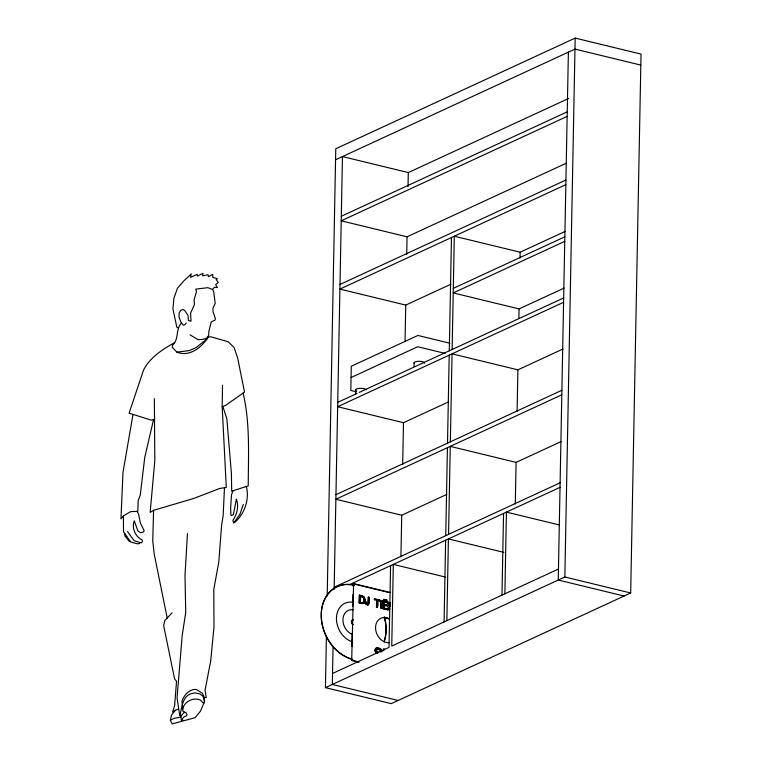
<?xml version="1.0" encoding="UTF-8"?>
<svg xmlns="http://www.w3.org/2000/svg" width="762" height="762" viewBox="0 0 762 762"><rect width="100%" height="100%" fill="white"/><g stroke="black" fill="none" stroke-linecap="round" stroke-linejoin="round"><path stroke-width="1.14" d="M367.513 604.837L366.274 604.323A1.762 1.381 65.2 0 1 365.674 603.494L365.455 602.028L365.522 603.561A1.762 1.381 65.2 0 0 366.131 604.39L368.036 604.828M154.353 398.631L154.819 460.534L150.162 512.397L153.591 510.302L193.834 498.434L219.599 488.49L226.304 487.451L222.18 406.813L222.523 385.191M327.193 596.103L335.775 148.761L575.186 38.1L641.033 54.092L630.679 592.979L391.277 703.64L325.431 687.648L326.431 635.337M333.051 646.233L332.318 684.466L398.155 700.459M334.137 589.502L342.452 156.572L408.289 172.574L568.604 98.469M355.644 393.84L355.73 389.677M351.968 646.357L352.215 633.374M352.396 623.935L352.463 620.392M352.739 606.238L352.958 594.436M353.12 586.178L353.616 583.606L390.554 592.579M358.616 662.197L351.692 660.511L353.616 583.606M362.074 603.523L359.197 602.942L359.35 595.217L362.36 595.855M359.197 602.942L359.493 595.141M360.112 602.247C362.274 587.673 356.959 603.79 362.017 602.59M368.122 604.828L369.16 602.885L369.265 597.389L368.379 597.17L367.951 603.637M368.379 597.17L368.237 603.066L367.398 603.971M369.265 597.389L368.665 604.399M376.761 600.256L376.476 607.133L376.761 600.256L374.39 599.78L374.409 598.875L379.905 600.104L379.733 601.085L379.905 600.104M374.552 598.799L374.39 599.78M377.371 607.352C376.457 591.331 379.933 607.962 376.476 607.133M380.867 608.2L381.019 600.475L382.057 600.627C383.648 603.066 380.095 609.429 381.914 608.352M381.019 608.133L381.162 600.408M381.762 608.419L382.057 600.627M383.762 607.99L383.962 605.295L383.762 607.99L388.058 608.924L388.039 609.838L382.857 608.686L383 600.961L388.039 602.075L387.868 603.056L388.039 602.075M382.857 608.686L383.153 600.894M383.838 604.447L384.029 602.018L383.838 604.447L387.725 605.295L387.553 606.276L387.572 605.361M384.829 600.618L383.848 600.485L383.867 599.389L384.848 599.523L384.677 600.685L384.848 599.523M384.019 599.313L383.848 600.485M383.562 650.71C382.124 647.957 386.744 650.015 383.591 649.167M383.715 650.643L383.743 649.1M386.753 601.075L385.772 600.942L385.801 599.846L386.772 599.98L386.601 601.142L386.772 599.98M385.943 599.78L385.772 600.942M387.896 609.914L388.058 608.924M390.582 565.661L389.011 647.367L332.527 673.475M400.917 556.851L401.717 515.245L446.761 494.414M402.688 464.325L403.489 422.71L448.542 401.888M405.041 341.662L405.746 305.086L450.799 284.255M406.718 254.479L407.06 236.811L566.29 163.211M408.022 186.614L408.289 172.574M414.042 366.446L414.109 362.731M444.084 621.906L445.646 540.21M445.741 535.667L447.427 447.685M447.513 443.141L449.199 355.159M449.285 350.796L451.466 237.525M446.856 620.63L448.418 538.924L503.863 552.393M448.561 534.362L450.247 446.38L516.093 462.372L561.146 441.55M450.361 441.827L452.047 353.844L517.893 369.837L562.937 349.015M452.133 349.482L454.304 236.21L520.151 252.203L565.194 231.381M501.977 595.141L503.549 513.445M504.863 593.817L506.435 512.112L559.565 525.018M515.293 503.987L516.093 462.372M517.093 411.451L517.893 369.837M518.884 318.335L519.065 308.915L564.109 288.093M520.036 258.127L520.151 252.203M568.385 52.14L558.251 580.034L624.097 596.027M325.431 687.648L564.842 576.986L575.186 38.1M153.591 510.302L152.743 541.01L154.229 554.222L167.211 618.011M364.998 600.323L364.941 601.142A4.877 3.81 65.2 0 1 364.569 602.409A3.296 2.572 65.2 0 1 364.16 603.028L362.207 603.637M224.485 487.737L223.133 515.931L221.58 525.294L218.837 561.737L213.798 589.474L213.998 626.669L210.731 660.797L205.054 690.21L206.226 697.573L204.302 697.468L202.378 693.191L196.291 689.458C189.224 688.943 184.223 694.925 182.004 700.992L182.918 711.165L186.185 712.889L187.052 714.756L186.195 716.061L183.985 716.842L181.346 719.995L180.375 713.442C182.099 706.269 182.547 697.916 189.938 694.011L195.005 692.858L200.025 693.944L203.102 696.478L204.511 701.678L200.473 711.117L195.186 717.661L172.222 723.9L170.297 720.195L171.583 715.004L175.403 710.289L178.718 708.936M187.452 533.61L185.004 575.596L185.728 612.553L182.204 635.365L177.051 697.773L179.737 715.737L180.965 716.023L184.337 712.279M376.276 650.434L376.295 650.262A1.429 1.114 65.2 0 1 376.504 649.7L377.123 649.243M389.572 604.142L390.449 605.504M181.566 322.974C175.241 329.108 179.327 339.376 172.507 345.243L172.241 347.205L176.851 352.12C189.405 357.397 202.111 347.196 208.274 336.928M133.007 414.395L122.987 472.421L120.968 518.874L123.425 515.931L130.616 511.645L137.808 511.369L138.198 500.501L140.256 495.148L144.732 457.533L153.572 419.5M243.307 504.501L239.868 514.35L233.648 523.046L232.886 520.332C237.134 514.169 239.058 506.33 236.344 499.139L233.458 514.34L231.81 515.607L230.896 515.217L230.638 507.454L231.543 494.652L232.991 490.776L248.241 485.87C248.336 454.924 250.241 423.558 243.116 393.078L244.535 392.049L237.649 358.045L234.172 347.605L228.095 341.728L210.979 336.842L207.721 336.947L206.683 338.042L202.797 339.404L198.053 339.69L190.005 334.804M182.528 709.432C184.071 701.726 193.148 696.916 200.387 700.059L203.768 703.488M363.626 601.866L363.865 599.056L362.788 597.122M363.503 602.094L364.074 599.504L363.284 597.37A1.772 1.381 65.2 0 0 362.941 597.056L362.464 596.951M207.721 336.947L208.778 335.109L208.788 331.718L211.245 321.878L215.094 320.05L215.351 318.44L213.027 311.791L212.941 308.248L215.198 303.362L213.655 291.532L212.531 289.484L207.893 287.665L195.748 289.131L196.472 291.617L194.062 299.98L194.462 304.486L190.576 313.153L191.014 321.24L188.347 320.459L188.1 315.63L184.756 310.477L182.909 309.439L180.68 310.353L179.089 313.172L179.013 317.049L180.918 322.145L183.328 325.212L184.861 324.831L186.176 323.012M136.97 511.397L138.465 513.75L140.379 523.008L144.189 530.809L143.351 532.047L140.541 532.79L137.865 530.876L134.255 520.808C131.655 528.18 135.188 536.591 142.189 539.953L142.351 541.611L141.399 542.877L140.008 542.563L139.36 543.592L137.484 543.82L130.607 541.972L123.511 531.724L123.425 515.931M363.655 602.028L362.15 602.704M389.858 603.59L389.563 603.809A1.01 0.791 65.2 0 0 389.42 604.209L390.506 605.695M212.531 289.484L214.436 287.245L217.437 287.579L215.646 284.626L218.284 282.473L216.237 279.625L217.408 278.635L212.846 277.444L212.703 274.33L208.417 276.72L208.045 274.739L202.625 275.834L202.949 273.358L197.425 276.054L197.253 274.349L190.424 277.368L191.281 273.939L183.794 280.921L177.432 288.293L173.907 298.275L172.917 308.81L176.813 327.174L178.203 328.003M172.069 612.867L164.859 620.487L163.64 625.507L174.593 678.904L176.546 681.333L174.574 705.945L172.574 712.051L175.403 710.289M363.512 602.218L362.388 602.713M389.63 603.733L389.706 603.656A1.286 1 65.2 0 1 390.011 603.494L390.439 603.38M368.027 603.675L367.541 603.952M207.169 338.747L195.967 347.701L189.195 350.634L176.851 352.12M364.007 603.18L361.931 603.599M243.116 393.078L225.771 405.279L222.18 406.813M170.297 720.195L173.831 718.452L180.832 717.052M376.18 648.167L377.285 647.833M335.566 159.763L574.977 49.101L640.823 65.094M341.3 216.275L567.242 111.843M567.157 116.386L341.214 220.818L407.06 236.811M339.995 284.445L565.928 180.013M565.842 184.661L339.909 289.093L405.746 305.086M453.304 288.369L564.842 236.811M564.756 241.364L453.219 292.922L519.065 308.915M351.063 377.533L417.69 346.739L445.179 353.416M337.728 402.355L357.035 393.43M359.188 392.44L563.67 297.923M563.585 302.285L337.652 406.718L403.489 422.71M335.956 494.7L561.899 390.268M561.804 394.811L335.871 499.243L401.717 515.245M334.185 587.226L560.118 482.794M349.015 584.873L560.032 487.337M367.398 603.895L366.827 603.694A0.991 0.781 65.2 0 1 366.522 603.371L366.265 602.094L366.446 603.533A0.991 0.781 65.2 0 0 366.684 603.761L367.551 603.904M389.372 609.905A2.696 2.115 65.2 0 1 388.249 607.371L389.23 607.419L389.392 608.219A1.534 1.2 65.2 0 0 389.763 608.848M388.239 607.362L389.23 607.419M558.46 569.033L391.744 646.1L393.306 564.404L445.294 577.024M174.346 342.795C162.43 349.434 149.609 357.692 143.437 370.342L129.092 413.175L151.209 420.1L154.696 419.186M232.991 490.776L231.696 491.271L231.4 473.354L226.847 418.824L222.885 406.508M377.285 649.186L376.571 649.757A1.419 1.105 65.2 0 0 376.438 650.196L376.742 651.615L378.685 652.672M234.153 522.332L235.268 521.98C244.869 513.264 249.584 499.091 246.336 486.423M368.265 604.761L367.636 604.923M389.877 602.523L389.344 602.732A2.038 1.6 65.2 0 0 388.944 603.056A2.191 1.715 65.2 0 0 388.639 603.637A2.048 1.6 65.2 0 0 388.553 604.18L388.563 604.447A1.838 1.438 65.2 0 0 388.896 605.438L390.496 606.6M376.876 647.9L376.018 648.262A2.905 2.267 65.2 0 0 375.485 648.814L375.314 649.1A2.905 2.267 65.2 0 0 375.056 650.234M377.323 649.214L377.895 649.129M390.468 602.466L389.458 602.675A2.048 1.6 65.2 0 0 389.001 603.113A2.191 1.715 65.2 0 0 388.782 603.561A2.048 1.6 65.2 0 0 388.696 604.114L388.706 604.38A1.838 1.438 65.2 0 0 389.049 605.371M390.02 602.542L390.639 602.561M377.142 647.91L379.162 648.11L381.067 649.291A3.115 2.438 65.2 0 1 381.752 650.262A3.458 2.705 65.2 0 1 382.076 651.167M377.523 649.195L378.676 649.253M365.303 602.094L366.265 602.094M377.571 647.891L380.924 649.357A3.115 2.438 65.2 0 1 381.6 650.338A3.458 2.705 65.2 0 1 381.924 651.234M362.293 602.637L361.55 602.599M377.981 649.214L380.19 650.024A2 1.562 65.2 0 1 380.686 650.748L380.971 651.929M181.346 719.995L183.785 720.49M130.178 541.363L129.026 541.096L124.949 535.857L124.692 533.438M449.98 343.243L417.9 335.451L351.282 366.246L350.815 390.449L356.54 391.839M564.842 576.986L630.679 592.979M353.168 583.816L388.953 592.512M383.867 599.389L384.696 599.589M385.801 599.846L386.629 600.046M368.227 597.237L369.122 597.456M359.35 595.217L362.512 595.903M374.409 598.875L379.752 600.17M381.019 600.475L381.914 600.694M383 600.961L387.887 602.142M360.226 596.341L361.979 596.665M377.504 600.542L379.886 601.018M383.877 602.085L388.02 602.99M383.981 604.38L387.725 605.295M383.819 605.361L387.706 606.2M359.35 602.875L361.779 603.466M376.628 607.066L377.523 607.285M383 608.619L388.039 609.838M352.139 660.311L359.064 661.987M361.636 596.684L362.474 596.827M362.007 596.789L362.845 596.998M140.008 542.563L134.036 540.61L127.54 531.552M378.79 649.386L380.038 650.1A2 1.562 65.2 0 1 380.543 650.815L380.829 651.996M362.369 595.97L363.998 596.903A3.353 2.619 65.2 0 1 364.769 598.418A4.81 3.762 65.2 0 1 364.95 599.332L364.788 601.208A4.877 3.81 65.2 0 1 364.427 602.475A3.296 2.572 65.2 0 1 364.007 603.094M362.512 596.027L363.845 596.97A3.353 2.619 65.2 0 1 364.617 598.494A4.81 3.762 65.2 0 1 364.808 599.399L364.855 600.132M378.323 652.482L376.447 650.653M390.134 606.39L389.049 605.371M377.238 653.396L375.552 652.015A2.6 2.038 65.2 0 1 375.075 650.605L375.209 650.157A2.905 2.267 65.2 0 1 375.323 649.386A3.115 2.438 65.2 0 1 375.647 648.71M376.666 652.996L375.704 651.948A2.6 2.038 65.2 0 1 375.218 650.538M389.792 609.105L389.611 608.914A1.534 1.2 65.2 0 1 389.249 608.286L389.087 607.485M204.302 697.468L204.511 701.678M375.628 648.748A2.905 2.267 65.2 0 1 376.161 648.224M388.925 642.718A13.106 10.249 65.2 0 1 375.552 627.469A13.106 10.249 65.2 0 1 389.382 618.82M383.343 617.668A13.106 10.249 65.2 0 1 388.934 619.03M353.13 624.573A2.619 2.048 65.2 0 1 351.568 621.802A2.619 2.048 65.2 0 1 353.216 619.801M352.977 624.649A2.619 2.048 65.2 0 1 351.425 621.868A2.619 2.048 65.2 0 1 353.073 619.868M352.558 634.422A13.106 10.249 65.2 0 1 342.929 619.697A13.106 10.249 65.2 0 1 353.035 609.771M351.968 659.159A39.31 30.737 65.2 0 1 321.345 613.848A39.31 30.737 65.2 0 1 354.444 585.206M384.429 617.029A39.31 30.737 65.2 0 1 384.191 641.699M352.873 659.501A39.31 30.737 65.2 0 1 321.183 614.524A39.31 30.737 65.2 0 1 354.292 585.283M384.277 617.106A39.31 30.737 65.2 0 1 384.038 641.766M352.454 641.871A20.965 16.393 65.2 0 1 336.452 618.258A20.965 16.393 65.2 0 1 352.987 602.294M414.137 363.179A5.239 1.724 1.1 0 1 419.195 361.283A5.239 1.724 1.1 0 1 424.529 363.284M356.064 390.563A5.239 1.724 1.1 0 1 359.597 388.315A5.239 1.724 1.1 0 1 366.122 389.877"/></g></svg>
